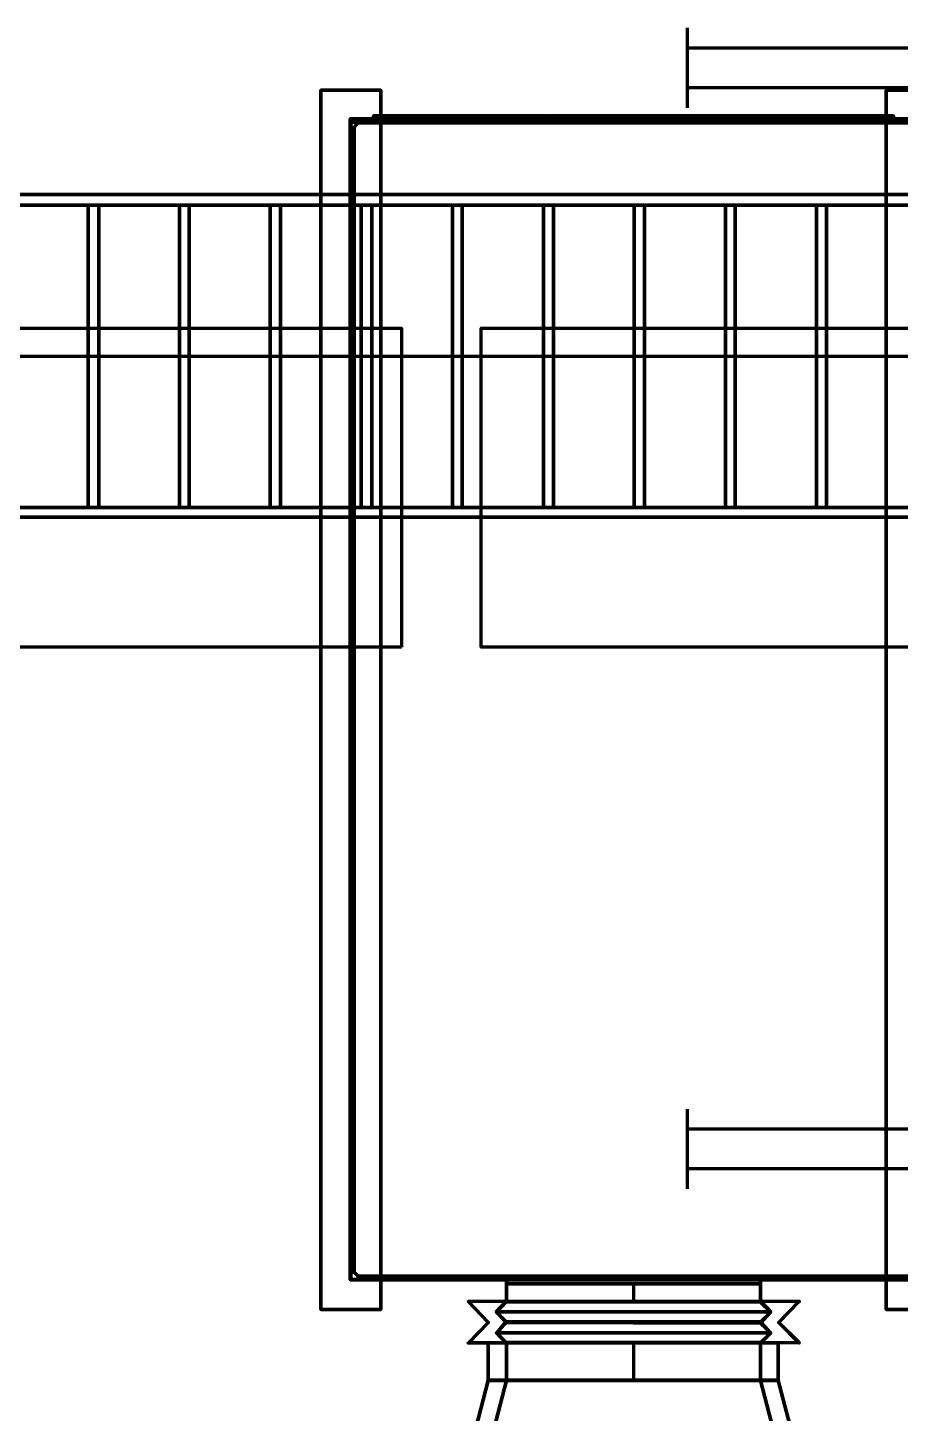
# Model space of a CAD drawing. Extents: x 0 to 1153, y 0 to 816.
# Drawn here: x 410.19 to 424.37, y 600.99 to 623.49 of the extents above; entities that cross this region are included whole.
import ezdxf

# ---------------------------------------------------------------- set-up
doc = ezdxf.new("R2010")
doc.units = 0
doc.header["$MEASUREMENT"] = 0
doc.layers.add('Electrical', color=7, linetype='Continuous')
doc.layers.add('HVAC', color=7, linetype='Continuous')

msp = doc.modelspace()

# ---------------------------------------------------------------- linework, layer by layer
at = {"layer": 'Electrical', "color": 5, "linetype": 'Continuous', "lineweight": 211}
for p, q in [((420.91, 622.184), (420.91, 623.485)), ((420.91, 623.157), (428.667, 623.157)), ((420.91, 622.512), (428.667, 622.512)), ((400.907, 618.151), (450.48, 618.151)), ((420.91, 604.636), (420.91, 605.928)), ((420.91, 605.61), (428.667, 605.61)), ((420.91, 604.964), (428.667, 604.964))]:
    msp.add_line(p, q, dxfattribs=at)
for points in [[(400.907, 620.607), (450.48, 620.607), (450.48, 620.776), (450.48, 620.607), (400.907, 620.607), (400.907, 620.776)], [(411.173, 615.696), (411.173, 620.607), (411.342, 620.607), (411.173, 620.607), (411.173, 615.696), (411.342, 615.696)], [(412.655, 615.696), (412.655, 620.607), (412.813, 620.607), (412.655, 620.607), (412.655, 615.696), (412.813, 615.696)], [(414.126, 615.696), (414.126, 620.607), (414.295, 620.607), (414.126, 620.607), (414.126, 615.696), (414.295, 615.696)], [(415.608, 615.696), (415.608, 620.607), (415.777, 620.607), (415.608, 620.607), (415.608, 615.696), (415.777, 615.696)], [(417.089, 615.696), (417.089, 620.607), (417.248, 620.607), (417.089, 620.607), (417.089, 615.696), (417.248, 615.696)], [(418.571, 615.696), (418.571, 620.607), (418.73, 620.607), (418.571, 620.607), (418.571, 615.696), (418.73, 615.696)], [(420.042, 615.696), (420.042, 620.607), (420.211, 620.607), (420.042, 620.607), (420.042, 615.696), (420.211, 615.696)], [(421.524, 615.696), (421.524, 620.607), (421.682, 620.607), (421.524, 620.607), (421.524, 615.696), (421.682, 615.696)], [(423.005, 615.696), (423.005, 620.607), (423.164, 620.607), (423.005, 620.607), (423.005, 615.696), (423.164, 615.696)], [(416.264, 613.431), (393.637, 613.431), (393.637, 618.606), (416.264, 618.606)], [(440.193, 613.431), (417.555, 613.431), (417.555, 618.606), (440.193, 618.606)], [(400.907, 615.696), (450.48, 615.696), (450.48, 615.537), (450.48, 615.696), (400.907, 615.696), (400.907, 615.537)]]:
    msp.add_lwpolyline(points, close=True, dxfattribs=at)
for points in [[(400.907, 620.776), (450.48, 620.776), (400.907, 620.776)], [(411.342, 615.696), (411.342, 620.607), (411.342, 615.696)], [(412.813, 615.696), (412.813, 620.607), (412.813, 615.696)], [(414.295, 615.696), (414.295, 620.607), (414.295, 615.696)], [(415.777, 615.696), (415.777, 620.607), (415.777, 615.696)], [(417.248, 615.696), (417.248, 620.607), (417.248, 615.696)], [(418.73, 615.696), (418.73, 620.607), (418.73, 615.696)], [(420.211, 615.696), (420.211, 620.607), (420.211, 615.696)], [(421.682, 615.696), (421.682, 620.607), (421.682, 615.696)], [(423.164, 615.696), (423.164, 620.607), (423.164, 615.696)], [(400.907, 615.537), (450.48, 615.537), (400.907, 615.537)]]:
    msp.add_lwpolyline(points, dxfattribs=at)
at = {"layer": 'HVAC', "color": 6, "linetype": 'Continuous', "lineweight": 211}
for p, q in [((415.438, 621.866), (415.428, 621.866)), ((420.031, 603.091), (420.031, 602.805)), ((417.671, 602.128), (417.671, 602.139)), ((420.031, 602.128), (420.031, 601.525))]:
    msp.add_line(p, q, dxfattribs=at)
for points in [[(414.951, 622.469), (415.925, 622.469), (414.951, 622.469), (414.951, 602.678), (415.925, 602.678), (414.951, 602.678)], [(425.111, 602.678), (424.138, 602.678), (425.111, 602.678), (425.111, 622.469), (424.138, 622.469), (425.111, 622.469)], [(418.613, 621.982), (418.613, 622.057), (418.613, 621.982), (418.613, 622.057), (418.613, 621.982), (418.613, 622.057), (418.624, 621.982), (418.624, 622.057), (418.624, 621.982), (418.613, 622.057), (415.809, 622.057), (418.613, 622.057), (415.809, 622.057), (418.613, 622.057), (415.809, 622.057), (418.624, 622.057), (418.613, 621.982), (415.809, 621.982), (418.613, 621.982), (415.809, 621.982), (418.613, 621.982), (415.809, 621.982), (418.624, 621.982), (421.428, 621.982), (418.624, 621.982), (421.428, 621.982), (418.624, 621.982), (421.428, 621.982), (421.439, 622.057), (424.254, 622.057), (421.439, 622.057), (424.254, 622.057), (421.439, 622.057), (424.254, 622.057), (424.254, 621.982), (424.254, 622.057), (421.428, 622.057), (418.624, 622.057), (421.428, 622.057), (418.624, 622.057), (421.428, 622.057), (418.624, 622.057), (421.439, 622.057), (421.428, 621.982), (421.439, 622.057), (421.428, 621.982), (418.624, 621.982), (418.624, 622.057)], [(415.809, 622.057), (415.809, 621.982), (415.809, 622.057), (415.809, 621.982), (415.809, 622.057), (415.809, 621.982)], [(421.439, 621.982), (421.439, 622.057), (421.439, 621.982), (421.439, 622.057), (421.428, 621.982), (421.428, 622.057), (421.428, 621.982), (421.428, 622.057)], [(424.254, 621.982), (424.254, 622.057), (424.254, 621.982), (424.254, 622.057), (424.254, 621.982), (421.439, 621.982), (424.254, 621.982), (421.439, 621.982), (424.254, 621.982), (421.439, 621.982)], [(415.502, 603.165), (415.438, 603.165), (415.438, 603.218), (415.438, 603.165), (415.502, 603.155), (415.428, 603.155), (415.438, 603.218), (415.438, 603.218), (415.428, 603.218), (415.428, 603.155), (415.502, 603.165), (415.502, 603.165)], [(417.968, 603.165), (422.095, 603.165), (417.968, 603.165), (417.968, 603.091), (422.095, 603.091), (422.095, 602.805), (417.968, 602.805), (422.106, 602.805), (417.968, 602.805), (422.095, 602.805), (422.095, 602.795), (422.095, 602.805), (417.957, 602.805), (422.095, 602.795), (417.968, 602.795), (422.106, 602.805), (422.264, 602.636), (422.095, 602.456), (417.957, 602.467), (422.095, 602.477), (417.968, 602.477), (417.968, 602.456), (417.957, 602.477), (422.106, 602.467), (422.254, 602.298), (417.798, 602.298), (422.254, 602.298), (422.095, 602.128), (422.095, 602.128), (417.968, 602.139), (422.095, 602.139), (417.957, 602.139), (422.106, 602.128), (422.106, 602.139), (417.957, 602.139), (417.968, 602.139), (417.968, 602.128), (417.809, 602.298), (417.968, 602.477), (422.095, 602.477), (422.264, 602.636), (417.798, 602.636), (417.968, 602.477), (417.968, 602.467), (422.095, 602.477), (422.095, 602.456), (422.106, 602.467), (417.957, 602.477), (417.798, 602.636), (417.968, 602.805), (417.968, 602.795), (417.957, 602.795), (417.809, 602.636), (422.264, 602.636), (417.798, 602.636), (417.957, 602.805), (422.095, 602.805), (422.106, 602.805), (422.254, 602.636), (417.798, 602.636), (417.957, 602.467), (417.809, 602.298), (422.264, 602.298), (417.798, 602.298), (417.957, 602.128), (422.095, 602.139), (417.957, 602.139), (422.095, 602.139), (422.095, 602.128), (422.095, 602.139), (422.254, 602.298), (422.095, 602.477), (417.957, 602.467), (417.809, 602.298), (417.968, 602.128), (417.968, 601.525), (417.968, 602.139), (422.106, 602.139), (422.264, 602.298), (422.106, 602.467), (422.254, 602.636), (422.095, 602.805), (422.095, 602.795), (422.254, 602.636), (422.095, 602.456), (422.264, 602.298), (422.095, 602.128), (422.095, 601.525), (417.968, 601.525), (422.095, 601.525), (422.095, 602.128), (417.957, 602.139), (417.809, 602.298), (417.957, 602.477), (417.809, 602.636), (417.968, 602.805), (422.095, 602.805), (422.095, 603.091), (417.968, 603.091)], [(422.095, 603.091), (417.968, 603.091), (422.095, 603.091), (422.095, 603.165)], [(417.343, 602.139), (422.72, 602.139), (422.391, 602.467), (422.72, 602.805), (417.343, 602.805), (417.671, 602.467), (417.343, 602.128), (422.72, 602.139), (422.72, 602.128), (422.391, 602.467), (422.72, 602.805), (417.343, 602.805), (417.671, 602.467), (417.343, 602.128)], [(417.957, 602.467), (422.095, 602.456)], [(422.381, 602.128), (417.671, 602.139), (417.671, 601.536), (422.381, 601.536), (422.381, 601.525), (417.671, 601.525), (417.671, 601.525), (417.671, 602.139), (422.381, 602.128), (422.381, 601.536)], [(416.666, 597.651), (423.397, 597.651), (416.666, 597.651), (417.671, 601.525), (422.381, 601.525), (423.397, 597.651), (422.381, 601.525), (417.671, 601.525), (416.666, 597.651), (416.666, 592.339)], [(416.962, 597.651), (423.101, 597.651), (422.095, 601.525), (417.968, 601.525), (422.095, 601.525), (423.101, 597.651), (416.962, 597.651), (417.968, 601.525)]]:
    msp.add_lwpolyline(points, close=True, dxfattribs=at)
for points in [[(415.925, 602.678), (415.925, 622.469), (415.925, 602.678)], [(424.138, 622.469), (424.138, 602.678), (424.138, 622.469)], [(424.624, 603.165), (415.428, 603.155), (415.438, 603.282), (415.428, 603.282), (415.438, 603.282), (415.438, 621.866), (415.428, 603.282), (415.428, 621.866), (415.491, 621.866), (415.491, 621.866), (415.428, 621.866), (415.438, 603.282), (415.438, 621.866), (415.438, 621.866), (415.428, 621.866), (415.491, 621.866), (415.491, 603.282), (415.428, 603.282), (415.491, 603.282), (415.491, 621.866), (415.555, 621.94), (415.555, 621.94), (415.565, 621.982), (424.508, 622.004)], [(424.508, 621.94), (415.555, 621.94), (415.565, 622.004), (415.555, 621.982), (415.565, 621.982), (415.555, 622.004), (415.565, 622.004), (415.565, 621.982), (415.565, 622.004), (415.565, 621.982), (424.497, 622.004), (415.565, 621.982), (415.428, 622.004), (415.502, 622.004), (415.502, 621.982), (415.502, 622.004), (415.502, 621.982), (415.502, 622.004), (415.438, 621.982), (415.438, 621.94), (415.428, 621.94), (415.438, 621.94), (415.428, 621.866), (415.428, 603.282), (415.438, 603.282), (415.428, 621.866), (415.428, 621.866), (415.438, 603.282), (415.438, 603.165), (415.438, 621.982), (415.502, 621.982), (415.555, 621.94), (415.555, 621.94), (415.565, 621.982), (415.438, 621.982), (415.438, 621.866), (415.428, 622.004), (415.428, 621.866), (415.428, 622.004), (415.565, 622.004), (415.565, 622.004), (415.428, 622.004), (415.438, 621.866), (415.428, 622.004), (415.438, 621.866), (415.428, 621.866), (415.491, 621.866), (415.555, 621.94), (415.555, 622.004), (415.438, 621.982), (415.555, 621.94), (415.565, 622.004), (415.502, 621.982), (415.438, 621.94), (415.438, 621.982), (415.428, 621.94), (415.428, 622.004), (415.438, 621.982), (415.502, 622.004), (415.438, 621.982), (424.635, 621.94)], [(424.624, 621.982), (415.438, 621.94), (415.438, 621.94), (415.438, 621.982), (415.438, 603.165), (424.624, 603.165)], [(424.497, 621.982), (415.565, 622.004), (424.497, 622.004), (415.555, 622.004), (415.555, 622.004), (415.555, 621.94), (424.508, 621.94)], [(424.497, 621.982), (415.565, 621.982), (415.565, 622.004), (415.555, 622.004), (424.508, 622.004)], [(415.565, 622.004), (415.565, 622.004), (415.565, 621.982)], [(415.491, 621.866), (415.491, 621.866), (415.491, 621.866)], [(424.508, 603.218), (415.555, 603.218), (415.565, 603.155), (415.565, 603.165), (415.565, 603.165), (415.565, 603.165), (415.438, 603.165), (415.565, 603.165), (415.565, 603.165), (415.438, 603.165), (415.438, 603.282), (415.438, 603.218), (415.428, 603.218), (415.438, 603.218), (415.428, 603.155), (415.555, 603.155), (415.565, 603.155), (415.428, 603.155), (415.428, 603.282), (415.428, 603.155), (415.555, 603.165), (415.555, 603.218), (415.491, 603.282), (415.428, 603.282), (415.438, 603.165), (415.428, 603.282), (415.491, 603.282), (415.491, 603.282), (415.555, 603.218), (415.555, 603.218), (415.555, 603.165), (415.428, 603.155), (415.565, 603.165), (415.565, 603.155), (415.565, 603.165), (424.497, 603.165)], [(415.438, 603.282), (415.438, 603.282), (415.428, 603.282)], [(415.491, 603.282), (415.491, 603.282), (415.491, 603.282)], [(424.508, 603.155), (415.555, 603.155), (415.565, 603.155), (415.555, 603.155), (415.555, 603.218), (424.508, 603.218)], [(415.555, 603.218), (415.555, 603.218), (415.555, 603.218)], [(424.497, 603.165), (415.555, 603.155), (424.508, 603.155)], [(424.497, 603.165), (415.555, 603.155), (424.508, 603.155)], [(424.497, 603.165), (415.565, 603.155), (424.497, 603.155)], [(417.968, 602.805), (417.968, 603.091), (417.968, 602.805)], [(422.72, 602.805), (422.72, 602.805), (422.72, 602.805)], [(417.671, 602.467), (417.671, 602.467), (417.671, 602.467)], [(422.095, 602.477), (422.095, 602.467), (422.095, 602.456)], [(422.391, 602.467), (422.391, 602.467), (422.391, 602.467)]]:
    msp.add_lwpolyline(points, dxfattribs=at)
for p in [(415.555, 622.004), (415.491, 621.866), (415.491, 621.866), (415.555, 621.94), (415.555, 621.94), (415.491, 603.282), (415.491, 603.282), (415.555, 603.218), (415.555, 603.218), (415.555, 603.155), (422.095, 602.805), (422.72, 602.805), (417.671, 602.467), (422.391, 602.467)]:
    msp.add_point(p, dxfattribs=at)

doc.saveas('drawing.dxf')
